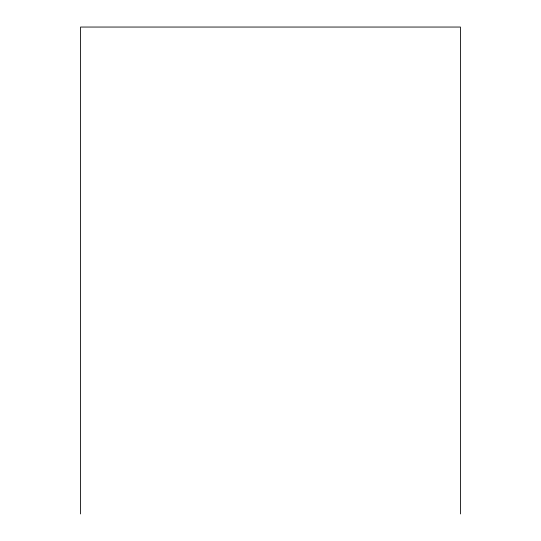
<?xml version="1.0" encoding="UTF-8"?>
<svg xmlns="http://www.w3.org/2000/svg" width="541" height="541" viewBox="0 0 541 541"><rect width="100%" height="100%" fill="white"/><g stroke="black" fill="none" stroke-linecap="round" stroke-linejoin="round"><path stroke-width="0.81" d="M460.438 513.95L460.438 27.05L80.562 27.05L80.562 513.95"/></g></svg>
